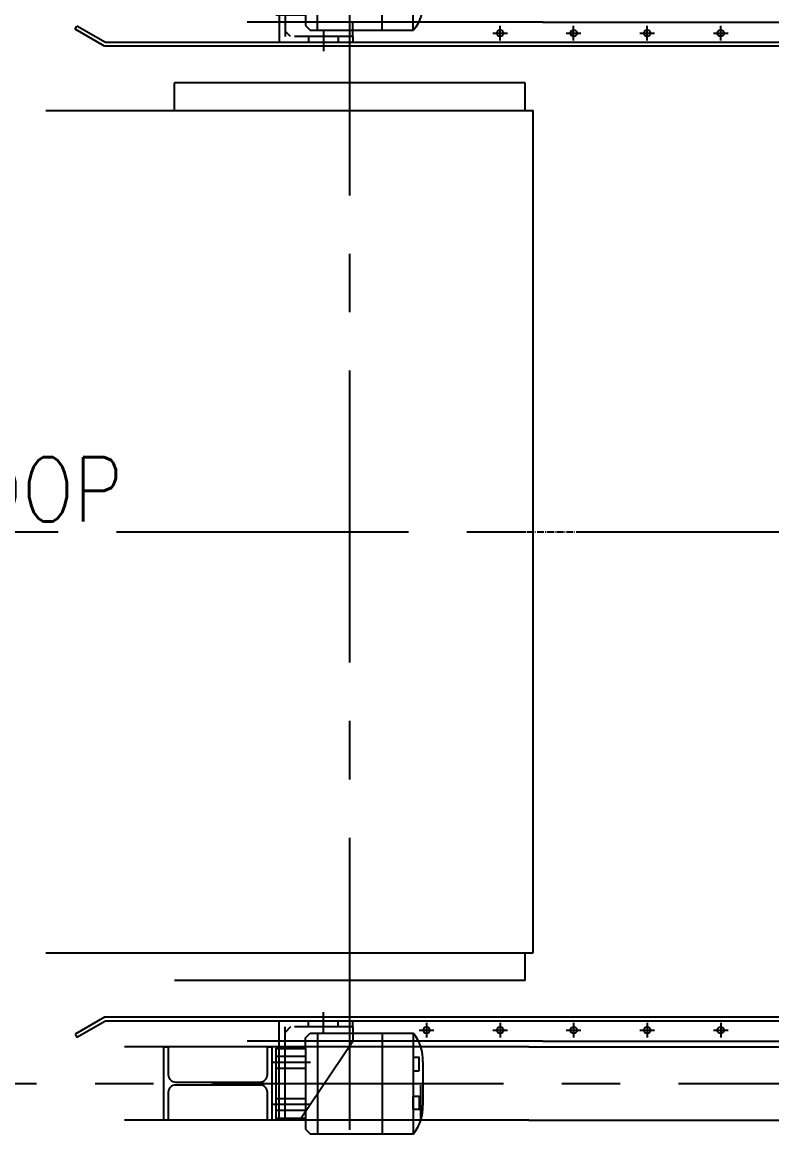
# Model space of a CAD drawing. Extents: x 0 to 45720, y 0 to 30480.
# Drawn here: x 9361 to 11400, y 20219 to 23240 of the extents above; entities that cross this region are included whole.
import ezdxf

# ---------------------------------------------------------------- set-up
doc = ezdxf.new("R2010")
doc.units = 0
doc.header["$LTSCALE"] = 25
for name, pattern in [('CENTER', [50.8, 31.75, -6.35, 6.35, -6.35]), ('CL', [1.0625, 0.75, -0.125, 0.0625, -0.125]), ('HIDDEN', [9.525, 6.35, -3.175]), ('HIDDEN2', [4.7625, 3.175, -1.5875]), ('PHANTOM', [63.5, 31.75, -6.35, 6.35, -6.35, 6.35, -6.35])]:
    doc.linetypes.add(name, pattern=pattern)
doc.layers.get('0').update_dxf_attribs({"linetype": 'CONTINUOUS'})
for name, color, linetype in [('CL', 1, 'CL'), ('EMS_CL', 1, 'CENTER'), ('EMS_GRAY', 252, 'CONTINUOUS'), ('EMS_HF', 3, 'HIDDEN2'), ('EMS_HIDDEN', 3, 'HIDDEN'), ('EMS_OBJECT', 2, 'CONTINUOUS'), ('EMS_PHANTOM', 3, 'PHANTOM'), ('EMS_REV', 7, 'CONTINUOUS')]:
    doc.layers.add(name, color=color, linetype=linetype)
doc.styles.add('EMS', font='Romans.shx', dxfattribs={"width": 0.85, "height": 160})

# ---------------------------------------------------------------- blocks, each defined once
blk = doc.blocks.new('CHN-H300X200X8-12')
blk.add_lwpolyline([(4, 262, -0.414214), (24, 282), (100, 282), (100, 294), (-100, 294), (-100, 282), (-24, 282, -0.414214), (-4, 262), (-4, 32, -0.414214), (-24, 12), (-100, 12), (-100, 0), (100, 0), (100, 12), (24, 12, -0.414214), (4, 32)], format="xyb", close=True)
blk = doc.blocks.new('538E')
for p, q in [((-2.31, 7.81), (2.31, 7.81)), ((-5.38, -4.25), (-5.38, 6.81)), ((-5.38, 6.78), (5.37, 6.78)), ((5.37, -4.25), (5.37, 6.81)), ((-4.88, -4.75), (-5.38, -4.25)), ((-3.75, -4.75), (-4.88, -4.75)), ((3.75, -4.75), (4.88, -4.75)), ((4.88, -4.75), (5.37, -4.25))]:
    blk.add_line(p, q)
at = {"linetype": 'HIDDEN'}
for p, q in [((-5.38, 3.47), (5.37, 3.47)), ((-5.38, -3.47), (5.37, -3.47)), ((-2.88, -4.75), (-2.88, -7.88)), ((-1.62, -4.75), (-1.62, -7.88)), ((1.62, -4.75), (1.62, -7.88)), ((2.88, -4.75), (2.88, -7.88))]:
    blk.add_line(p, q, dxfattribs=at)
for points in [[(-1.35, 7.43), (-2.78, 7.43), (-2.78, 6.78), (-1.35, 6.78)], [(1.35, 7.43), (2.78, 7.43), (2.78, 6.78), (1.35, 6.78)], [(-3.75, -4.75), (3.75, -4.75), (3.75, -7.88), (-3.75, -7.88)]]:
    blk.add_lwpolyline(points, close=True)
for centre, start, end in [((-2.51, 3.24), 87.4725, 128.6944), ((2.51, 3.24), 51.3056, 92.5275)]:
    blk.add_arc(centre, 4.58, start, end)
at = {"layer": 'EMS_CL'}
for p, q in [((-2.25, -4.22), (-2.25, -8.36)), ((2.25, -4.21), (2.25, -8.36))]:
    blk.add_line(p, q, dxfattribs=at)
blk = doc.blocks.new('*U97')
at = {"layer": 'EMS_OBJECT', "style": 'EMS', "width": 0.85}
blk.add_text("C SHIP & 'C' LOOP", height=175, dxfattribs=at).set_placement((7690.9, 21882.7))

msp = doc.modelspace()

# ---------------------------------------------------------------- linework, layer by layer
at = {"layer": 'CL'}
msp.add_line((10602.166, 21855.098), (12378.16, 21855.098), dxfattribs=at)
at = {"layer": 'EMS_CL'}
for p, q in [((10252.253, 20229.483), (10252.253, 23480.713)), ((10180.22, 23220.565), (10180.22, 23161.074)), ((10640.991, 23210.098), (10680.991, 23210.098)), ((10660.991, 23190.098), (10660.991, 23230.098)), ((10840.991, 23210.098), (10880.991, 23210.098)), ((10860.991, 23190.098), (10860.991, 23230.098)), ((11040.991, 23210.098), (11080.991, 23210.098)), ((11060.991, 23190.098), (11060.991, 23230.098)), ((11240.991, 23210.098), (11280.991, 23210.098)), ((11260.991, 23190.098), (11260.991, 23230.098)), ((8347.828, 21855.098), (16013.145, 21855.098)), ((10180.22, 20489.63), (10180.22, 20549.122)), ((10460.991, 20520.098), (10460.991, 20480.098)), ((10460.991, 20520.098), (10460.991, 20480.098)), ((10660.991, 20520.098), (10660.991, 20480.098)), ((10860.991, 20520.098), (10860.991, 20480.098)), ((11060.991, 20520.098), (11060.991, 20480.098)), ((11260.991, 20520.098), (11260.991, 20480.098)), ((10440.991, 20500.098), (10480.991, 20500.098)), ((10440.991, 20500.098), (10480.991, 20500.098)), ((10640.991, 20500.098), (10680.991, 20500.098)), ((10840.991, 20500.098), (10880.991, 20500.098)), ((11040.991, 20500.098), (11080.991, 20500.098)), ((11240.991, 20500.098), (11280.991, 20500.098)), ((8606.619, 20355.098), (13588.116, 20355.098))]:
    msp.add_line(p, q, dxfattribs=at)
at = {"layer": 'EMS_GRAY'}
for p, q in [((10776.751, 23240.098), (9973.232, 23240.098)), ((10776.751, 23240.098), (12607.032, 23240.098)), ((9504.923, 23221.098), (9509.908, 23229.767)), ((9584.923, 23175.098), (9504.923, 23221.098)), ((9587.593, 23185.098), (9509.908, 23229.767)), ((10776.751, 23175.098), (9584.923, 23175.098)), ((10776.751, 23185.098), (9587.593, 23185.098)), ((12542.032, 23185.098), (10776.751, 23185.098)), ((12542.032, 23175.098), (10776.751, 23175.098)), ((10729.253, 23075.098), (9775.253, 23075.098)), ((9775.253, 23000.098), (9775.253, 23075.098)), ((9425.253, 23000.098), (10751.253, 23000.098)), ((10751.253, 20710.098), (10751.253, 23000.098)), ((9425.253, 20710.098), (10751.253, 20710.098)), ((10729.253, 20635.098), (10729.253, 20710.098)), ((10729.253, 20635.098), (9775.253, 20635.098)), ((9584.923, 20535.098), (9504.923, 20489.098)), ((9587.593, 20525.098), (9509.908, 20480.429)), ((10776.751, 20535.098), (9584.923, 20535.098)), ((10776.751, 20525.098), (9587.593, 20525.098)), ((12542.032, 20535.098), (10776.751, 20535.098)), ((12542.032, 20525.098), (10776.751, 20525.098)), ((9504.923, 20489.098), (9509.908, 20480.429)), ((10776.751, 20470.098), (9973.232, 20470.098)), ((10776.751, 20470.098), (12607.032, 20470.098))]:
    msp.add_line(p, q, dxfattribs=at)
for centre in [(10660.991, 23210.098), (10860.991, 23210.098), (11060.991, 23210.098), (11260.991, 23210.098), (10460.991, 20500.098), (10460.991, 20500.098), (10660.991, 20500.098), (10860.991, 20500.098), (11060.991, 20500.098), (11260.991, 20500.098)]:
    msp.add_circle(centre, 9, dxfattribs=at)
at = {"layer": 'EMS_HF', "color": 252}
for p, q in [((10140.22, 23201.098), (10140.22, 23185.098)), ((10220.22, 23201.098), (10220.22, 23185.098)), ((10140.22, 20509.098), (10140.22, 20525.098)), ((10220.22, 20509.098), (10220.22, 20525.098))]:
    msp.add_line(p, q, dxfattribs=at)
at = {"layer": 'EMS_HIDDEN', "color": 252}
for p, q in [((10060.22, 23240.098), (10060.22, 23185.098)), ((10076.22, 23240.098), (10076.22, 23201.098)), ((10260.22, 23201.098), (10260.22, 23241.098)), ((10091.22, 23201.098), (10076.22, 23216.098)), ((10260.22, 23201.098), (10076.22, 23201.098)), ((10260.22, 23201.098), (10260.22, 23185.098)), ((10060.22, 20470.098), (10060.22, 20525.098)), ((10260.22, 20509.098), (10260.22, 20525.098)), ((10260.22, 20509.098), (10076.22, 20509.098)), ((10076.22, 20470.098), (10076.22, 20509.098)), ((10091.22, 20509.098), (10076.22, 20494.098)), ((10260.22, 20509.098), (10260.22, 20469.098))]:
    msp.add_line(p, q, dxfattribs=at)
at = {"layer": 'EMS_HIDDEN'}
msp.add_line((10445.198, 20255.098), (10445.198, 20351.098), dxfattribs=at)
at = {"layer": 'EMS_OBJECT', "color": 252}
for p, q in [((10060.22, 23455.098), (10060.22, 23240.098)), ((10076.22, 23455.098), (10076.22, 23240.098)), ((10060.22, 20255.098), (10060.22, 20470.098)), ((10076.22, 20255.098), (10076.22, 20470.098)), ((10260.22, 20469.098), (10116.22, 20255.098)), ((10759.198, 20255.098), (10775.198, 20255.098)), ((10775.198, 20255.098), (10815.198, 20255.098))]:
    msp.add_line(p, q, dxfattribs=at)
at = {"layer": 'EMS_OBJECT'}
for p, q in [((10739.198, 20455.098), (9639.093, 20455.098)), ((10040.22, 20455.098), (10040.22, 20255.098)), ((10739.198, 20455.098), (13442.032, 20455.098)), ((10739.198, 20255.098), (9639.093, 20255.098)), ((10739.198, 20255.098), (13442.032, 20255.098))]:
    msp.add_line(p, q, dxfattribs=at)
at = {"layer": 'EMS_PHANTOM', "color": 8}
msp.add_line((10729.253, 23000.098), (10729.253, 23075.098), dxfattribs=at)

# ---------------------------------------------------------------- block references
at = {"layer": 'EMS_GRAY', "rotation": 270}
for p, xscale, yscale, zscale in [((10252.253, 23355.098), -25.40000000000146, 25.39999999999782, 25.4), ((10252.253, 20355.098), 25.40000000000146, 25.40000000000146, 25.40000000000146)]:
    msp.add_blockref('538E', p, dxfattribs=dict(at, xscale=xscale, yscale=yscale, zscale=zscale))
at = {"layer": 'EMS_OBJECT', "xscale": -1, "rotation": 270}
msp.add_blockref('CHN-H300X200X8-12', (9746.22, 20355.098), dxfattribs=at)
at = {"layer": 'EMS_REV'}
msp.add_blockref('*U97', (0, 0), dxfattribs=at)

doc.saveas('drawing.dxf')
